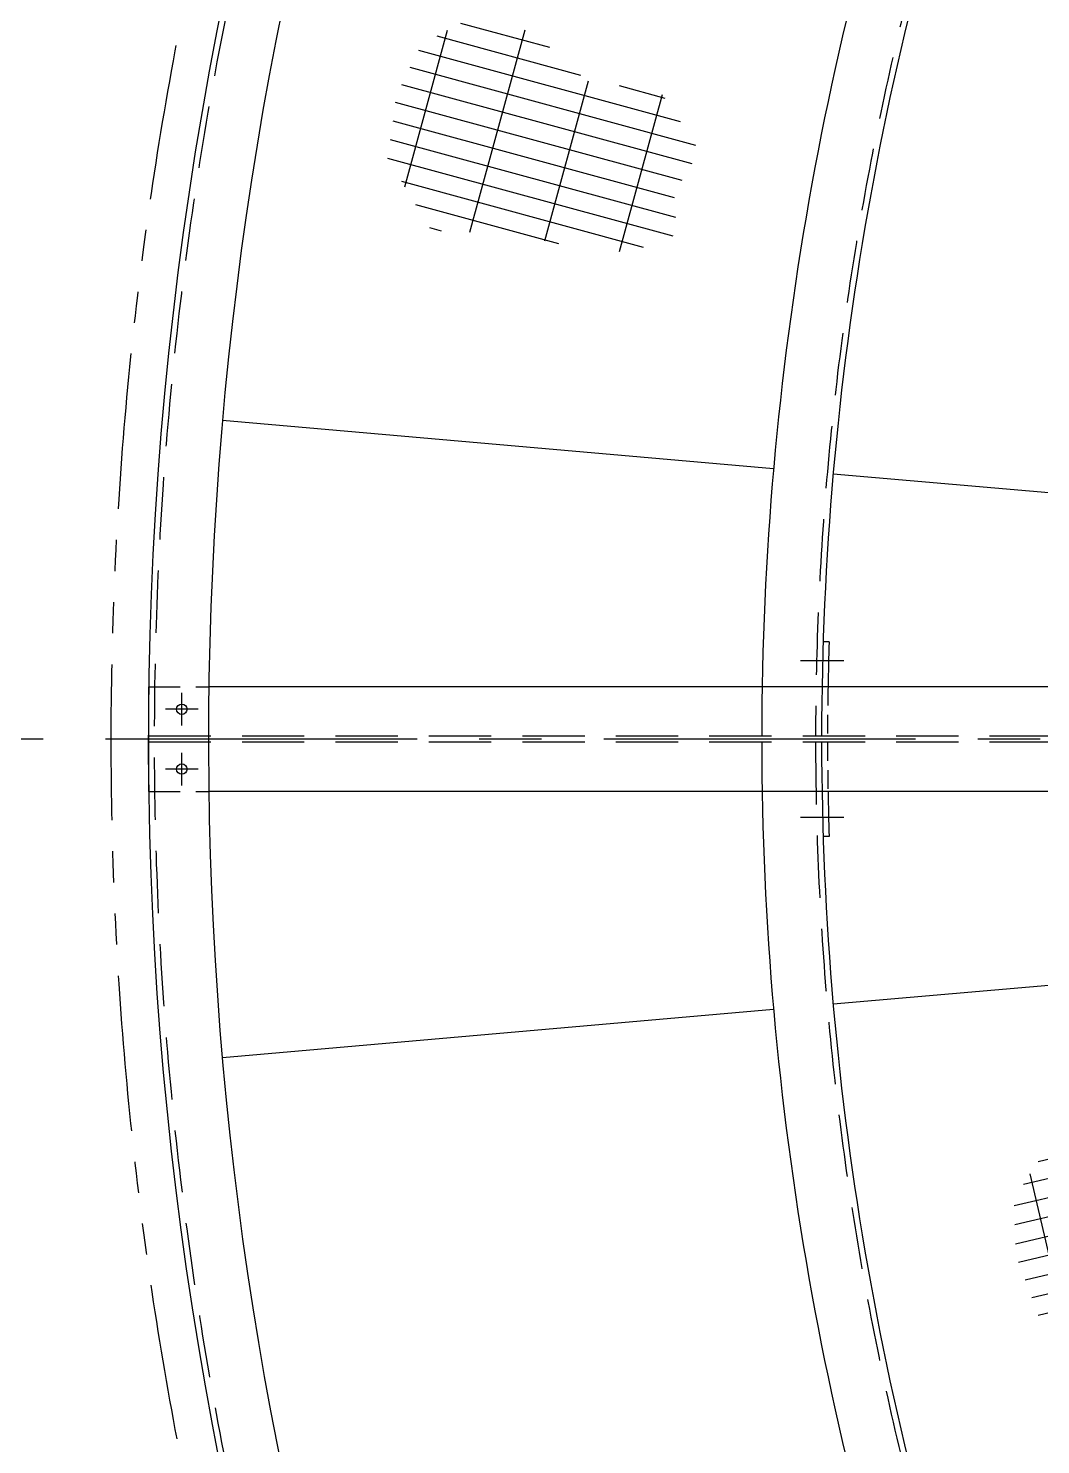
# Model space of a CAD drawing. Extents: x 0 to 39171, y 29931 to 57651.
# Drawn here: x 6272 to 7626, y 43606 to 45501 of the extents above; entities that cross this region are included whole.
import ezdxf

# ---------------------------------------------------------------- set-up
doc = ezdxf.new("R2010")
doc.units = 0
doc.header["$LTSCALE"] = 333.3
doc.header["$MEASUREMENT"] = 0
for name, pattern in [('CENTER', [2, 1.25, -0.25, 0.25, -0.25]), ('DASHDOT', [1, 0.5, -0.25, 0, -0.25]), ('HIDDEN', [0.375, 0.25, -0.125]), ('PHANTOM', [2.5, 1.25, -0.25, 0.25, -0.25, 0.25, -0.25])]:
    doc.linetypes.add(name, pattern=pattern)
doc.layers.get('0').update_dxf_attribs({"linetype": 'CONTINUOUS'})
doc.layers.add('50', color=6, linetype='CONTINUOUS')
doc.layers.add('70', color=7, linetype='DASHDOT')

# ---------------------------------------------------------------- blocks, each defined once
blk = doc.blocks.new('*X15')
at = {"color": 0}
for p, q in [((1270.35, 550), (1285.39, 550)), ((1300, 404.15), (1300, 544.52)), ((1250, 421.98), (1250, 530.63)), ((1257.22, 537.5), (1318.74, 537.5)), ((1244.09, 525), (1343.83, 525)), ((1350, 411.74), (1350, 522.71)), ((1370.58, 525), (1402.2, 525)), ((1400, 417.96), (1400, 526.97)), ((1234.79, 512.5), (1416.17, 512.5)), ((1232.29, 500), (1430.15, 500)), ((1229.79, 487.5), (1431.21, 487.5)), ((1228.94, 475), (1427.53, 475)), ((1230.57, 462.5), (1425.59, 462.5)), ((1232.2, 450), (1430.06, 450)), ((1233.74, 437.5), (1431.52, 437.5)), ((1246.84, 425), (1414.47, 425)), ((1259.94, 412.5), (1359.18, 412.5)), ((1273.04, 400), (1281.3, 400))]:
    blk.add_line(p, q, dxfattribs=at)

msp = doc.modelspace()

# ---------------------------------------------------------------- linework, layer by layer
at = {"layer": '50', "color": 8}
for p, q in [((7343.38, 44680.23), (7335.38, 44680.23)), ((6433.79, 44620.23), (6433.3, 44620.23)), ((6433.3, 44480.23), (6433.3, 44620.23)), ((8154.05, 44620.23), (6513.8, 44620.23)), ((6433.79, 44480.23), (6433.3, 44480.23)), ((8154.05, 44480.23), (6513.8, 44480.23)), ((7343.38, 44420.23), (7335.38, 44420.23))]:
    msp.add_line(p, q, dxfattribs=at)
at = {"layer": '50', "color": 8, "linetype": 'HIDDEN', "ltscale": 0.5}
for p, q in [((6433.79, 44620.23), (6513.8, 44620.23)), ((6433.79, 44480.23), (6513.8, 44480.23))]:
    msp.add_line(p, q, dxfattribs=at)
at = {"layer": '50', "color": 8, "linetype": 'HIDDEN'}
for p, q in [((8391.3, 44554.23), (6433.3, 44554.23)), ((8391.3, 44546.23), (6433.3, 44546.23))]:
    msp.add_line(p, q, dxfattribs=at)
at = {"layer": '50', "color": 8}
for centre in [(6477.62, 44590.23), (6477.62, 44510.23)]:
    msp.add_circle(centre, 7, dxfattribs=at)
at = {"layer": '50', "color": 8, "linetype": 'PHANTOM', "ltscale": 0.5}
msp.add_arc((11403.3, 44550.23), 5020, 88.51608, 245.57068, dxfattribs=at)
at = {"layer": '50', "color": 4}
msp.add_arc((11403.3, 44550.23), 4970, 87.92445, 245, dxfattribs=at)
at = {"layer": '50', "color": 8, "linetype": 'HIDDEN'}
for radius, start, end in [(4962, 87.9211, 245), (4078, 160.05631, 179.94369), (4078, 180.05631, 199.94369)]:
    msp.add_arc((11403.3, 44550.23), radius, start, end, dxfattribs=at)
at = {"layer": '50', "color": 8}
for radius, start, end in [(4890, 105.33797, 244.90626), (4150, 160.05631, 179.94369), (4070, 160.05631, 179.94369), (4062, 178.166, 179.01258), (4150, 180.05631, 199.94369), (4070, 180.05631, 199.94369), (4062, 180.98742, 181.834)]:
    msp.add_arc((11403.3, 44550.23), radius, start, end, dxfattribs=at)
at = {"layer": '50', "color": 8, "linetype": 'HIDDEN', "ltscale": 0.3}
for start, end in [(179.01258, 179.94369), (180.05631, 180.98742)]:
    msp.add_arc((11403.3, 44550.23), 4062, start, end, dxfattribs=at)
at = {"layer": '70', "color": 8, "linetype": 'Continuous'}
for p, q in [((7269.09, 44911.93), (6531.91, 44976.42)), ((8165.67, 44833.49), (7348.79, 44904.95)), ((8165.67, 44266.97), (7348.79, 44195.51)), ((7269.09, 44188.53), (6531.91, 44124.04))]:
    msp.add_line(p, q, dxfattribs=at)
at = {"layer": '70', "color": 8}
for p, q in [((7362.93, 44655.23), (7305.27, 44655.23)), ((6477.62, 44568.42), (6477.62, 44612.42)), ((6499.43, 44590.23), (6455.8, 44590.23)), ((6477.62, 44488.42), (6477.62, 44532.05)), ((6499.43, 44510.23), (6455.8, 44510.23)), ((7362.93, 44445.23), (7305.27, 44445.23))]:
    msp.add_line(p, q, dxfattribs=at)
at = {"layer": '70', "linetype": 'CENTER'}
msp.add_line((14791.42, 44550.23), (4605.78, 44550.23), dxfattribs=at)

# ---------------------------------------------------------------- block references
at = {"layer": '50', "color": 8, "yscale": 2, "zscale": 2}
for p, xscale, rotation in [((4141.81, 45132.95), 2.000000000003403, 344.7402472696468), ((5421.75, 42362.71), 2.000000000001236, 13.24527545546293)]:
    msp.add_blockref('*X15', p, dxfattribs=dict(at, xscale=xscale, rotation=rotation))

doc.saveas('drawing.dxf')
